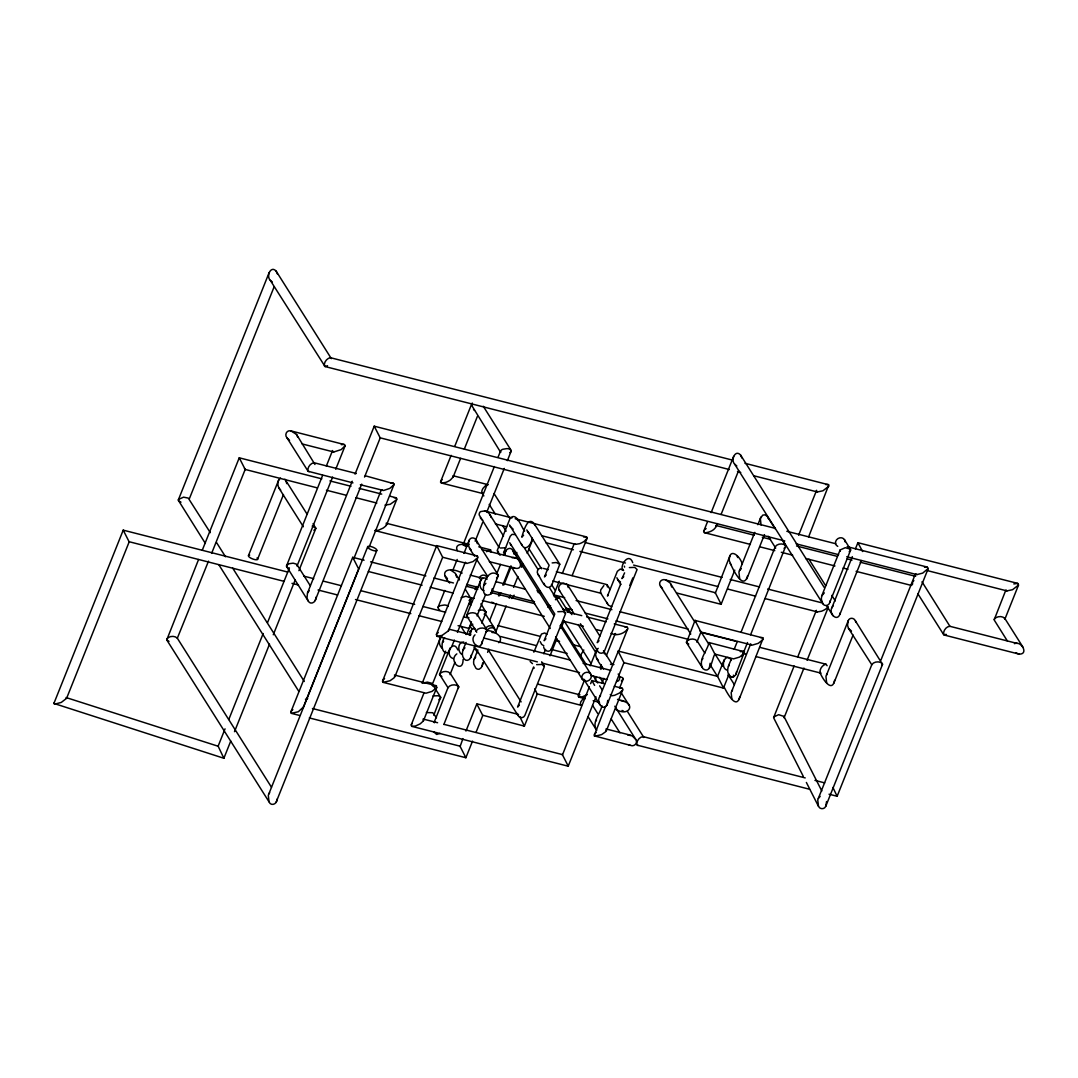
<?xml version="1.0" encoding="UTF-8"?>
<svg xmlns="http://www.w3.org/2000/svg" width="1078" height="1078" viewBox="0 0 1078 1078"><rect width="100%" height="100%" fill="white"/><g stroke="black" fill="none" stroke-linecap="round" stroke-linejoin="round"><path stroke-width="1.5" d="M912.365 584.748L912.648 582.78M335.73 469.253L345.095 445.834L344.717 444.648L290.966 430.904C286.708 429.65 284.161 435 287.071 437.978L308.092 471.261L352.978 482.877M707.397 521.995L703.651 531.373L704.028 532.559L750.382 544.417M704.837 532.815C709.135 532.519 714.862 530.363 716.21 525.97L715.805 525.471M829.022 794.203L837.134 796.265L928.252 568.456L927.067 567.015L847.146 546.654M1005.585 590.731L994.145 619.904L1007.391 641.006M315.827 597.279C316.636 601.753 310.626 605.715 308.119 600.891L286.411 566.179L322.618 475.398M491.15 552.165L490.733 549.915L478.767 546.802M607.44 586.931L607.022 584.694M444.783 590.421L437.978 607.453L438.746 609.339A3.652 1.455 4.2 0 0 439.662 609.784M507.361 460.656L511.08 451.359L510.312 449.486A3.652 1.455 4.2 0 0 506.916 448.61L502.86 449.256A9.702 3.881 4.2 0 0 500.529 451.062L500.691 452.383L472.312 406.393A9.702 8.125 52.3 0 1 472.258 403.024M276.938 799.216C277.464 803.918 270.955 806.775 269.001 801.803L166.753 639.914L198.568 559.509M471.248 655.087C471.585 658.806 466.936 662.539 464.16 658.941C459.996 653.874 464.16 647.379 466.114 642.421M482.257 641.302C480.855 653.12 468.189 641.1 474.98 634.848M747.566 575.921C742.904 592.28 730.763 565.168 729.213 560.344C729.456 546.533 740.573 556.625 742.284 564.239M736.543 671.648C736.88 675.354 732.231 679.086 729.456 675.488C725.427 670.637 729.186 664.331 731.167 659.547M739.804 696.577C736.355 711.588 725.669 690.243 723.823 686.43M794.122 665.975L773.6 717.692L803.353 776.483M834.588 680.326C831.866 694.03 821.463 677.132 820.008 672.402C819.617 668.899 822.514 664.883 826.004 664.223L827.109 665.719M369.188 546.91L394.279 483.833L365.321 475.789M808.608 536.938L828.834 484.817L744.952 463.284M994.185 619.23C996.368 616.171 1002.553 615.457 1004.871 618.624L1004.831 619.311L1018.521 585.071L1017.753 583.4L857.899 542.692L855.406 548.891M331.35 358.637L276.157 271.144C270.794 265.013 265.996 276.332 270.282 280.334L325.057 366.547L729.348 469.536M824.212 587.429L740.599 455.064C735.236 448.933 730.439 460.239 734.724 464.254L822.824 603.734C824.603 606.806 829.103 605.701 829.79 602.4L850.704 549.847L844.451 539.62M850.502 549.201L845.246 547.691L840.099 549.996L821.746 595.891L821.301 599.139L822.824 603.734M829.79 602.4L830.168 600.837M852.307 556.652L831.839 607.844C828.645 613.126 836.811 622.208 839.883 614.352L861.403 560.573M839.883 614.352L840.261 612.789M269.19 272.491L178.247 500.152L205.372 543.433M840.099 549.996L840.126 551.33M352.21 481.219L307.513 592.967L307.001 597.832L308.119 600.891M364.094 560.196L352.681 557.366L290.723 712.302L291.383 713.353L299.536 715.428M291.383 713.353L298.337 711.723L303.376 707.087M436.455 546.223L374.821 530.524L378.486 530.241L383.323 527.991L385.776 526.01L386.692 523.625M386.503 525.067L396.96 498.871L396.3 497.82L389.832 496.163M465.009 562.959L436.428 634.403L436.792 636.263L442.074 635.4L448.461 630.819L477.972 557.003L477.311 555.952L436.725 545.616L382.461 681.309L383.121 682.361L425.985 693.208L431.995 691.416L436.738 687.589L436.374 685.729L394.44 675.044M383.121 682.361L390.061 680.73L394.076 677.846L394.993 675.461M424.099 692.696L411.068 725.292L411.742 726.343L568.2 766.202L595.972 696.806M448.461 630.819L448.65 629.363M411.742 726.343L415.407 726.06L420.245 723.81L423.411 720.899L423.061 719.026L437.587 722.732M584.64 679.733L578.131 696.038L578.792 697.089L585.179 698.719M618.435 652.028L627.908 628.285L627.248 627.234L614.258 623.919M605.58 706.238L594.126 735.829L630.266 745.316C633.999 747.162 638.284 743.065 635.764 739.414L614.81 706.238M594.679 736.247L601.618 734.617L605.634 731.733L606.537 729.348M606.348 730.803L622.922 689.327L622.262 688.276L614.271 686.241M735.708 674.693L744.48 651.813L708.92 642.542C707.68 650.802 697.304 660.221 703.085 668.764C711.008 674.815 712.181 657.728 714.889 654.117L708.96 642.488M738.982 699.635L763.211 638.055L695.027 620.416L686.484 642.582L702.236 667.525M280.496 478.08C277.369 480.182 277.289 484.804 278.838 487.916L303.363 526.751M367.773 546.573L268.301 795.321L269.001 801.803M498.332 575.275C485.127 563.511 476.085 603.101 491.339 593.641L498.332 575.275L476.395 540.536C475.236 537.423 470.628 536.763 469.28 540.078C466.289 546.034 471.854 551.586 474.657 556.275M441.993 636.33C438.167 639.038 438.638 645.587 442.209 648.336M444.688 637.772C440.242 641.774 441.32 656.381 449.27 651.934M457.8 649.953C453.232 638.122 443.759 655.586 453.245 658.577M479.414 578.643C479.912 574.493 485.626 573.671 487.081 577.673M487.054 579.25C480.033 573.361 476.894 588.898 483.955 590.636M474.913 628.434L471.625 629.512L470.008 635.4M553.849 615.646L513.128 551.02C510.5 545.118 503.601 550.319 505.218 555.305M491.339 593.641L492.134 588.898M598.223 648.35C591.162 654.386 600.163 663.765 603.384 669.007M618.139 651.543L599.705 696.752C596.147 701.333 602.521 711.83 606.954 705.133L623.946 662.66L618.017 651.018L717.571 676.378L723.5 688.02L729.038 674.181M601.942 705.713C600.608 713.42 591.148 722.381 596.74 730.358M606.954 705.133L607.763 700.377M754.789 532.357L738.929 572.041L739.629 578.522M775.149 528.826L767.159 516.268L765.003 514.839L762.712 515.136L760.354 518.491L761.055 524.973M709.351 667.983L710.146 663.226M731.356 660.113C725.225 651.112 719.188 668.091 727.407 670.246M750.369 644.644L731.167 692.696L731.868 699.177M806.371 782.453L818.471 806.29C819.806 809.443 824.468 809.551 825.761 806.304L882.532 664.358L855.433 620.915C854.288 617.802 849.68 617.142 848.332 620.456L825.95 676.445L826.651 682.926M848.332 620.456L847.524 625.2L848.467 628.366L871.779 664.735C873.706 661.393 879.877 660.854 882.451 663.684M871.779 664.735L817.744 799.889L818.471 806.29M825.761 806.304L826.57 801.533M230.759 741.058L223.874 758.265L53.9 703.435L123.215 530.147L287.664 572.041M54.439 704.23L61.284 702.425L66.593 698.328L129.171 541.884L123.215 530.147L123.471 530.915M189.485 498.44L274.135 286.788M202.314 550.117L239.249 457.813L321.823 478.848M208.499 561.153L177.331 638.203C174.757 635.36 168.599 635.899 166.672 639.241M211.611 553.378L245.178 469.442L239.249 457.813L239.734 459.147M248.519 555.453L278.69 480.006M257.521 559.442L283.474 494.559M326.338 466.073L332.55 450.537M225.046 728.849L218.133 746.165L223.874 758.265L223.752 757.591M228.792 719.484L263.167 633.541M267.533 622.599L289.416 567.917M332.603 477.055L297.029 566.017L296.437 564.117L293.122 563.161L289.039 563.74L286.573 565.492M234.505 731.679L269.513 644.145M273.273 634.767L295.156 580.058M298.902 570.68L315.787 528.476L313.065 523.639M355.026 474.158L374.214 426.187L775.392 528.382M315.194 600.446L361.709 484.13M364.539 477.055L380.211 437.884L374.214 426.187L374.605 427.211M353.84 558.593L381.154 490.301M303.066 707.909L358.651 568.941L352.722 557.299L353.207 558.633M276.103 802.261L376.774 550.575A4.959 1.536 21.8 0 0 370.994 546.546A4.959 1.536 21.8 0 0 369.053 548.608A4.959 1.536 21.8 0 0 376.774 550.575M483.24 493.549A9.702 3.436 -61.1 0 1 482.553 493.481L441.657 483.052A3.652 1.765 -26.1 0 1 440.673 481.502L451.143 455.347M454.835 446.103L471.45 404.56M441.657 483.052L445.699 482.405A9.702 4.676 -26.1 0 0 450.456 479.926L453.124 477.069L460.602 458.366M464.349 449.027L477.433 416.297M394.804 676.917L442.654 557.259L436.725 545.616M452.841 570.289L457.18 559.455M463.365 543.972L494.344 466.545M498.049 457.247L500.529 451.062M469.28 540.078L463.958 553.391L464.766 552.246M475.155 541.183L482.594 522.601M486.933 511.754L504.275 468.404M422.158 683.344L440.201 638.257M432.009 685.204L445.632 651.179M443.88 724.497L458.662 686.659C456.088 683.829 449.917 684.368 447.99 687.71L439.541 674.343L450.092 647.986M451.911 646.194L454.364 640.062M457.436 632.395L470.924 598.667L465.575 589.666M470.749 605.284L469.456 603.491L471.315 598.856M475.021 589.585L476.26 586.486M423.411 720.899L436.738 687.589M476.745 632.166L466.572 615.605L480.788 580.045M433.801 715.172L440.646 697.21L431.766 683.25L427.319 682.118L423.398 683.007M450.011 674.639L454.983 662.229M471.45 621.844L466.787 634.349M434.138 722.368L447.99 687.71M469.051 635.063L470.816 630.657M477.028 615.915L485.652 594.382M496.783 573.658L500.475 564.414M504.167 555.183L506.013 550.562M481.731 623.111L486.043 612.344L480.963 603.774M470.412 658.146L475.708 644.913M498.481 595.878L499.72 592.806M502.793 585.098L510.19 566.624M483.874 661.636L481.327 667.565L479.346 669.115A3.652 3.059 52.3 0 1 475.937 668.239L473.794 664.156A9.702 8.125 52.3 0 1 474.158 659.251L477.864 649.967M489.628 620.551L496.446 603.518M499.545 595.784L500.785 592.684M503.871 584.95L511.309 566.368M515.634 555.534L516.874 552.435M481.435 644.361L486.892 629.848L477.244 614.568C474.657 611.725 468.499 612.264 466.572 615.605M532.074 537.962C532.289 542.813 526.01 552.354 521.927 545.118L509.53 524.959M487.593 652.352L488.833 649.252M495.637 632.234L506.161 605.93M509.247 598.196L510.487 595.096M513.586 587.362L517.912 576.528M521.631 567.244L522.857 564.158M527.196 553.324L532.761 539.404M460.077 746.609L462.934 738.605M465.952 731.059L476.867 703.826L518.505 714.431M472.528 741.125L465.885 757.726L309.319 717.921M476.153 732.07L482.782 715.455L476.988 704.338M553.715 595.002L559.239 581.177M562.312 573.509L573.981 544.323M533.853 652.203L541.466 634.039L544.754 632.961L546.91 634.39M572.149 575.585L587.052 538.34A3.652 1.765 -26.1 0 0 586.055 536.79L515.19 518.747M543.811 653.794L545.562 649.401M550.023 655.801L556.747 638.984M561.032 628.272L564.09 620.632M620.753 583.858L597.225 642.663L599.031 640.736M590.218 665.773L596.417 650.277M629.795 585.462L632.84 577.875M562.433 755.018L589.383 686.767M590.623 683.681L591.889 680.541L604.677 683.802M595.272 679.652L596.471 676.647M600.069 667.646L601.268 664.654M600.877 669.425L602.09 666.366M606.388 655.653L614.959 634.214M602.036 682.886L603.855 678.358M619.54 688.195L623.219 679.005L622.707 677.725L619.621 676.634M711.143 512.629L733.633 456.398M716.183 526.67L717.436 523.558M721.169 514.233L738.578 470.682M715.334 593.129L730.008 555.588M696.873 642.205L700.956 632.045L695.027 620.416M676.58 592.967L721.101 604.313L734.778 570.168M757.847 524.703L760.906 517.063M746.744 578.98L764.477 534.607M724.254 659.655L717.53 676.445L710.415 665.207M734.185 649.32L737.298 641.558M741.031 632.234L775.19 546.815C777.117 543.474 783.288 542.935 785.862 545.778L750.611 634.767M741.933 656.462L747.512 642.515M798.623 535.227L816.598 490.301M797.828 656.704L816.369 610.35A3.652 1.765 -26.1 0 0 817.367 611.9L821.423 611.239A9.702 4.676 -26.1 0 0 826.166 608.747L828.308 606.779M784.056 717.813L803.959 668.077M807.058 660.302L827.581 609.016M833.752 683.385L853.089 635.063M880.901 660.194L915.087 574.709M315.787 528.476L313.927 530.376M470.924 598.667L469.065 600.554M439.541 674.343C441.481 671.001 447.639 670.462 450.213 673.292L458.662 686.659M469.456 603.491L472.501 601.147M440.727 697.884L438.867 699.77M498.413 575.948L496.554 577.835M486.043 612.344L484.184 614.231M458.743 687.333L457.827 688.653M486.973 630.509L486.043 631.829M567.473 612.129L567.675 610.781L559.522 597.967L554.092 596.511M623.219 679.005L621.359 680.892M686.403 641.909C688.343 638.567 694.501 638.028 697.075 640.858L704.877 653.201M785.943 546.438L784.083 548.338M882.532 664.358L881.615 665.678M821.746 595.891L824.306 592.86M831.839 607.844L833.361 605.459M511.915 598.533L514.085 595.177M345.095 445.834L341.16 449.62L333.749 451.978L302.123 443.934M703.651 531.373L704.096 530.511M928.252 568.456L922.714 573.105L916.893 574.601L846.756 556.733M474.158 659.251L475.748 656.987M53.9 703.435L54.277 702.748M307.513 592.967L309.17 590.811M587.052 538.34L584.384 541.196A9.702 4.676 -26.1 0 1 579.641 543.676L575.585 544.336L541.897 535.766M440.673 481.502L442.115 479.643M913.147 581.621L913.834 580.463M316.689 487.728L245.178 469.442M477.662 557.825L472.932 561.638L466.909 563.43L442.654 557.259M459.915 746.151L312.445 708.515M562.271 754.56L444.042 724.376M722.799 687.023L723.459 688.074L623.946 662.66M715.172 592.671L665.854 580.045C662.121 578.185 657.836 582.295 660.356 585.947L690.755 634.066M763.022 639.51L758.292 643.323L752.282 645.116L700.956 632.045M744.292 653.255L739.548 657.081L733.539 658.874L714.889 654.117M394.117 484.588L389.764 488.415L383.593 490.49L360.335 484.75M828.928 486.138L822.945 490.786L817.367 491.959L753.791 475.762M1018.521 585.071L1012.538 589.706L1006.96 590.892L927.282 570.585M773.721 716.978L778.653 714.687L783.935 716.412L821.813 790.982M818.31 798.421L820.156 796.399M268.853 793.893L269.662 792.748M442.829 642.421L443.624 641.275M484.089 585.273L485.895 583.346M463.163 649.764L464.968 647.838M608.261 594.921L607.453 596.067L617.357 571.327L620.281 569.036L623.61 570.531M599.705 696.752L600.513 695.606M595.743 721.195L596.552 720.05M739.495 570.599L741.287 568.672M702.101 659.601L702.91 658.456M728.458 666.325L729.267 665.18M731.733 691.254L732.541 690.109M826.503 675.017L827.311 673.858M396.65 499.68L390.276 504.275L384.981 505.124M291.033 711.48L292.839 709.553M382.771 680.501L384.576 678.561M436.428 634.403L438.234 632.463M411.378 724.483L412.106 723.54M627.598 629.094C623.771 633.864 616.764 636.303 611.037 633.298M578.441 695.229L579.155 694.299M622.612 690.149L619.446 693.06L614.608 695.31L611.859 695.755L610.269 694.542M594.315 734.387L596.121 732.461M178.409 499.464L183.556 497.16L188.259 498.09L210.304 532.667M850.542 550.535L849.181 551.788M583.818 649.994L581.096 654.413L581.271 656.866M486.623 551.693L490.14 549.699M555.413 599.732L558.93 597.738M603.855 585.583L600.756 589.828L600.446 592.657L608.45 605.243L611.778 606.739M583.885 697.628L580.786 701.859L580.328 703.934L581.446 705.43L536.938 693.814M704.945 529.554L706.13 528.543M523.585 535.267L521.779 537.194C523.14 533.017 527.465 514.785 534.365 523.948L559.792 564.225L551.707 585.3C545.684 592.94 540.63 577.336 537.976 574.331C535.982 571.475 538.394 567.378 541.911 568.106M505.299 551.127L503.493 553.054L510.19 536.305L511.996 534.365L515.432 534.594M546.263 575.005L544.471 576.932L549.133 565.263L526.792 529.904M456.829 653.888C447.626 660.666 463.149 674.707 463.082 659.44M434.34 722.732L435.337 721.937M623.744 576.676L621.952 578.603L624.593 572.849M545.94 638.755L544.134 640.696L554.793 614.056L509.732 542.706M439.972 733.39L436.684 734.468L433.679 731.787M519.38 705.147L517.588 707.074L533.61 666.999L534.136 668.266M498.791 642.717C505.218 636.505 492.403 630.01 487.135 630.765M327.537 365.725L325.057 366.547M461.088 597.724L465.939 596.255L470.843 597.994M587.294 694.555L582.457 696.819L578.792 697.089M946.444 634.457L943.627 634.578L917.904 593.857M307.702 698.625L305.451 699.204M472.784 624.229L469.752 626.574L472.097 628.73M610.498 664.331L613.921 664.547M616.629 681.592C620.389 681.134 620.51 676.256 618.193 674.046M1013.819 583.939L1017.753 583.4M432.709 686.012L436.374 685.729M740.263 651.664L743.928 651.395M500.313 548.015L505.69 547.826M552.165 562.918L556.275 562.514L559.792 564.225M629.363 567.567L634.74 567.378L637.085 569.534L604.475 651.045C603.128 654.359 598.519 653.699 597.374 650.586L580.422 623.744M478.322 610.377L482.432 609.973L485.962 611.671M469.752 631.331L471.086 631.034M557.825 611.698L563.201 611.509L565.546 613.665L551.384 649.064C549.578 653.201 544.134 650.869 543.662 647.096M536.642 664.641L542.018 664.452L544.363 666.608L524.838 715.442C523.477 718.756 518.882 718.096 517.723 714.983L475.789 648.579M433.006 695.916L438.382 695.728L440.646 697.21M426.362 712.531L432.79 712.72L436.496 717.773M1014.452 643.674C1021.513 640.372 1029.072 654.764 1018.98 654.076L944.085 634.996M341.335 444.662L343.909 444.392M924.493 567.284L927.067 567.015M583.575 536.992L586.055 536.79M390.95 483.025L393.335 482.931M825.775 484.588L828.16 484.48M394.117 497.753L396.3 497.82M625.065 627.167L627.248 627.234M760.489 637.57L762.672 637.65M620.079 688.209L622.262 688.276M512.077 557.73C519.933 555.466 524.999 570.761 514.691 568.106L489.358 561.651M491.878 632.449L494.896 632.732M620.968 700.754C636.465 702.883 629.242 717.988 615.511 709.068M627.652 734.94L632.22 735.897L635.764 739.414M731.895 459.956L330.515 357.721C326.903 358.058 323.427 362.707 324.532 366.237M356.333 473.498L314.075 462.745C310.464 463.082 306.987 467.731 308.092 471.261M308.618 471.571L309.332 471.598M805.212 777.912L642.973 736.584C639.362 736.921 635.885 741.57 636.99 745.1L809.538 789.244M637.516 745.424L638.23 745.437M562.783 609.043L567.675 610.781M493.711 602.791L491.406 602.211M463.756 642.003C457.651 641.76 457.463 651.516 461.68 654.306M511.969 517.925L484.588 510.945L480.545 511.605A3.652 3.221 74.3 0 0 479.211 514.961L499.127 547.557M312.189 526.104L315.706 527.816M476.382 555.79L477.311 555.952M1017.309 643.472L949.934 626.318C946.228 626.278 942.9 631.048 943.627 634.578M467.596 545.913C463.715 543.056 453.919 543.905 457.341 550.602M462.139 573.078C450.55 566.718 437.183 569.588 449.728 583.05M737.487 471.612L740.748 472.447M786.819 531.292L835.733 543.743M784.771 540.94L380.103 437.816M796.184 543.851L838.59 554.658M716.627 525.646L754.142 535.2M762.308 537.275L770.46 539.35M796.561 545.994L837.336 556.383M847.119 558.876L852.011 560.129M860.177 562.204L915.626 576.326M760.138 546.896L774.786 550.629M781.28 552.286L792.667 555.183M805.684 558.498L834.965 565.963M843.09 568.039L847.968 569.278M856.107 571.353L911.409 585.435M453.717 475.91L488.213 484.709M585.367 542.584L722.058 577.404M730.197 579.479L759.491 586.944M767.63 589.019L821.328 602.696M329.922 480.909L350.97 486.272M359.068 488.334L381.733 494.101M495.395 523.908L506.62 526.778M545.778 542.706L573.415 549.753M579.924 551.41L625.469 563.012M633.594 565.088L718.164 586.621M727.919 589.114L755.57 596.147M765.326 598.64L817.367 611.9M326.445 490.22L345.957 495.193M355.713 497.672L376.842 503.062M386.153 523.207L469.024 544.323M481.839 549.551L515.109 558.013M543.474 568.429L548.311 569.656M556.383 571.717L606.442 584.465M552.785 581.002L601.416 593.385M540.294 591.445L537.046 590.609L541.223 593.452M553.324 594.76L564.71 597.657M576.11 600.567L611.913 609.69M620.052 611.765L688.357 629.161M702.923 632.867L735.317 641.114M759.613 647.312L826.004 664.223M470.21 575.14L483.106 578.428M496.015 581.716L525.053 589.114M537.962 592.401L541.183 593.223M565.788 608.127L572.256 609.784M585.219 613.086L607.898 618.853M615.996 620.915L688.977 639.51M742.755 653.214L746.016 654.036M755.799 656.529L820.978 673.144L820.008 672.402M466.599 584.411L477.918 587.294M492.471 591L534.499 601.713M547.435 605.014L550.669 605.836M370.589 561.854L425.823 575.921M433.935 577.997L453.434 582.955M466.424 586.27L477.797 589.167M490.8 592.469L534.661 603.653M547.651 606.954L550.898 607.79M567.149 611.927L581.756 615.646M586.634 616.885L606.132 621.858M368.38 571.488L422.118 585.179M430.27 587.254L453.07 593.062M470.978 597.63L474.239 598.452M482.378 600.527L544.269 616.293M563.807 621.265L583.346 626.251M596.377 629.565L601.268 630.819M303.942 576.178L313.711 578.67M323.481 581.163L341.389 585.718M360.928 590.704L414.666 604.381M422.805 606.456L445.591 612.264M463.5 616.832L466.761 617.654M497.699 625.536L540.038 636.33M556.315 640.467L559.576 641.302M572.593 644.617L580.732 646.692M283.837 581.285L128.996 541.682M291.99 583.36L298.498 585.017M318.037 590.003L337.576 594.975M355.484 599.543L410.839 613.638M418.978 615.713L441.778 621.521M458.056 625.671L469.456 628.568M500.381 636.451L536.197 645.574M550.858 649.306L567.136 653.457M449.742 629.363L470.884 634.753M483.887 638.068L570.1 660.019M583.104 663.334L610.754 670.381M436.792 636.263L537.356 661.879M542.221 663.118L579.533 672.632M590.892 675.515L607.116 679.652M617.532 699.393L624 701.037M537.787 684.112L579.977 694.852M593.156 700.754L599.543 702.384M814.941 780.391L824.683 782.871M605.998 728.944L630.67 735.223M290.966 430.904L296.517 434.434L314.965 464.497M1018.98 654.076L1015.907 652.864M180.996 502.173L178.449 500.798M916.893 574.601L915.68 573.86M333.749 451.978L332.536 451.237M688.748 644.065L686.484 642.582M467.865 617.398L468.917 617.761M532.478 663.644L530.133 661.488M441.886 676.499L439.622 675.003M169.017 641.397L166.753 639.914M665.854 580.045L670.031 582.875L694.165 621.009M462.839 544.7L465.804 546.344M513.155 567.446L514.691 568.106M450.847 570.208L455.024 573.051L459.444 579.951M622.046 710.456L623.583 711.13M628.717 744.642L630.266 745.316M851.485 631.048L848.467 628.366M513.155 529.15L510.137 526.468M620.51 581.918L618.341 580.503L616.885 577.741M543.811 645.776L541.641 644.348L540.186 641.585M817.367 491.959L816.437 491.056M1006.96 590.892L1006.017 589.989M381.868 490.072L382.555 490.409M288.042 567.877L286.613 566.826M736.813 465.939L734.724 464.254M272.37 282.032L270.282 280.334M642.973 736.584L643.809 737.5M623.327 570.046L622.033 568.254C621.979 561.921 629.579 553.31 632.759 562.703M498.575 552.138L497.281 550.359L510.002 518.558C516.658 510.649 521.496 528.085 524.676 530.996M487.525 484.628A9.702 3.436 -61.1 0 0 485.774 485.396L483.119 488.253A3.652 1.294 -61.1 0 0 481.785 491.595L482.553 493.481M751.353 644.954L750.679 643.903M615.929 634.551L615.255 633.5M465.979 563.268L465.319 562.217M289.551 440.296L287.071 437.978M529.285 533.57L527.398 531.414M598.438 660.356L596.565 658.186M471.302 550.157L469.429 547.988M280.711 490.086L278.838 487.916M949.934 626.318L922 581.797M448.367 606.442L447.761 605.876A3.652 1.455 4.2 0 0 444.352 605.014L440.296 605.661A9.702 3.881 4.2 0 0 437.978 607.453M662.471 588.494L660.356 585.947M447.464 578.657L445.349 576.11M473.525 409.37L474.468 410.475M503.534 535.995L488.981 513.371A9.702 8.557 74.3 0 0 484.588 510.945M480.303 517.763L481.381 519.044A9.702 8.557 74.3 0 0 482.701 520.135M218.403 746.326L66.054 697.533L66.593 698.328M768.156 536.224L775.715 548.096M486.892 629.848C484.318 627.005 478.147 627.544 476.22 630.886L476.301 631.56M715.213 592.617L721.142 604.246M721.101 604.313L720.441 603.262M700.916 632.112L700.242 631.061M591.889 680.541L594.598 685.392M562.312 754.506L568.241 766.135M568.2 766.202L567.54 765.151M482.513 715.186L524.393 726.127L537.221 694.097L534.769 688.842M459.956 746.097L465.885 757.726L465.184 756.743M245.137 469.509L244.477 468.458M730.156 563.511L731.005 564.764M510.339 544.215L511.188 545.468M284.956 479.211L306.907 513.883M537.976 574.331L538.879 575.679M1004.548 617.99L1022.874 647.002M808.945 559.226L825.627 585.637M831.771 595.379L835.288 600.931M826.664 605.796L832.917 615.686M783.18 541.533L785.862 545.778M700.417 630.899L708.462 643.633M715.603 654.952L722.759 666.258M728.122 674.747L734.374 684.651M617.492 579.25L620.834 584.532M607.399 585.206L610.094 589.45M483.267 406.258L510.932 450.038M567.783 585.26L599.88 636.074M612.183 664.439L603.518 650.735L604.462 653.901M559.01 589.841L574.183 613.854M568.268 608.949L571.866 614.635M578.145 624.566L596.053 652.931M621.049 692.507L629.08 705.228M494.074 493.589L509.315 517.709M529.029 548.918L541.574 568.793M551.437 584.397L555.022 590.07M524.434 548.055L537.814 569.238M549.403 587.591L565.465 613.005M627.329 711.291L643.499 736.907M563.996 620.659L590.838 663.159M599.759 677.28L603.33 682.926M482.068 493.104L483.847 495.934M489.196 504.396L495.435 514.273M502.564 525.552L506.121 531.198M560.991 624.674L586.149 664.493M593.345 675.879L597.832 682.994M599.624 685.837L602.319 690.095M560.142 625.604L590.69 673.979M611.199 718.999L619.931 732.824M583.67 679.059L599.853 704.662M510.783 566.017L550.225 628.461M555.601 636.977L582.497 679.544M497.362 551.033L500.044 555.291M592.577 705.376L597.711 713.515M588.184 716.897L595.891 729.105M541.668 661.811L544.282 665.948M476.409 559.037L487.66 576.326M484.965 613.153L494.25 627.841M488.132 649.643L521.119 701.886M460.778 626.102L466.1 634.511M474.077 647.15L477.621 652.769M296.989 564.697L310.181 585.57M216.57 542.584L225.518 556.76M232.673 568.093L304.279 681.458M218.834 564.737L298.714 691.214M177.331 638.203L271.481 787.25M836.595 795.47L837.134 796.265L832.903 787.479M523.719 725.076L524.393 726.127L519.744 716.52M296.517 434.434L297.744 437.223M740.599 455.064L741.893 457.975M276.157 271.144L277.464 274.068M490.059 514.651L491.15 517.44M862.602 551.518L857.899 542.692L858.155 543.46M695.499 621.75L694.987 620.47M437.21 546.95L436.684 545.684M855.433 620.915L856.04 622.424M768.008 517.521L768.627 519.03M737.109 556.046L737.729 557.555M606.995 602.481L607.601 603.99M596.767 649.077L597.374 650.586M534.365 523.948L534.971 525.458M543.999 583.333L544.606 584.842M517.103 519.017L517.723 520.512M521.307 543.608L521.927 545.118M513.128 551.02L514.071 554.186M476.395 540.536L477.338 543.703M517.117 713.474L517.723 714.983M285.805 480.465L286.748 483.631M670.947 584.236L671.648 587.011M455.94 574.399L456.641 577.175M783.935 716.412L784.178 717.113M624.378 566.179L624.58 567.136M486.717 631.088A4.959 4.339 -32.3 0 1 495.934 632.18M485.41 629A4.959 4.339 -32.3 0 1 494.613 630.091M566.246 583.629A4.959 4.339 -32.3 0 1 568.16 587.523M559.657 590.771A4.959 4.339 -32.3 0 1 563.942 583.036M733.35 675.178A4.959 1.536 21.8 0 1 733.107 676.917A4.959 1.536 21.8 0 1 728.256 675.798M482.567 663.064A9.702 8.125 52.3 0 1 482.014 666.271M511.08 451.359A9.702 3.881 4.2 0 1 509.827 452.639M452.895 475.816A3.652 1.765 -26.1 0 1 453.124 477.069M575.585 544.336A3.652 1.765 -26.1 0 1 574.843 544.053M256.982 558.013A4.959 1.536 21.8 0 1 255.742 559.738A4.959 1.536 21.8 0 1 249.517 557.272A4.959 1.536 21.8 0 1 249.678 555.13M837.754 546.357A4.959 4.339 -32.3 0 1 837.97 538.555A4.959 4.339 -32.3 0 1 845.031 541.816M585.448 681.256A4.959 4.339 -32.3 0 0 591.189 674.99A4.959 4.339 -32.3 0 0 583.144 674.046A4.959 4.339 -32.3 0 0 585.448 681.256"/></g></svg>
